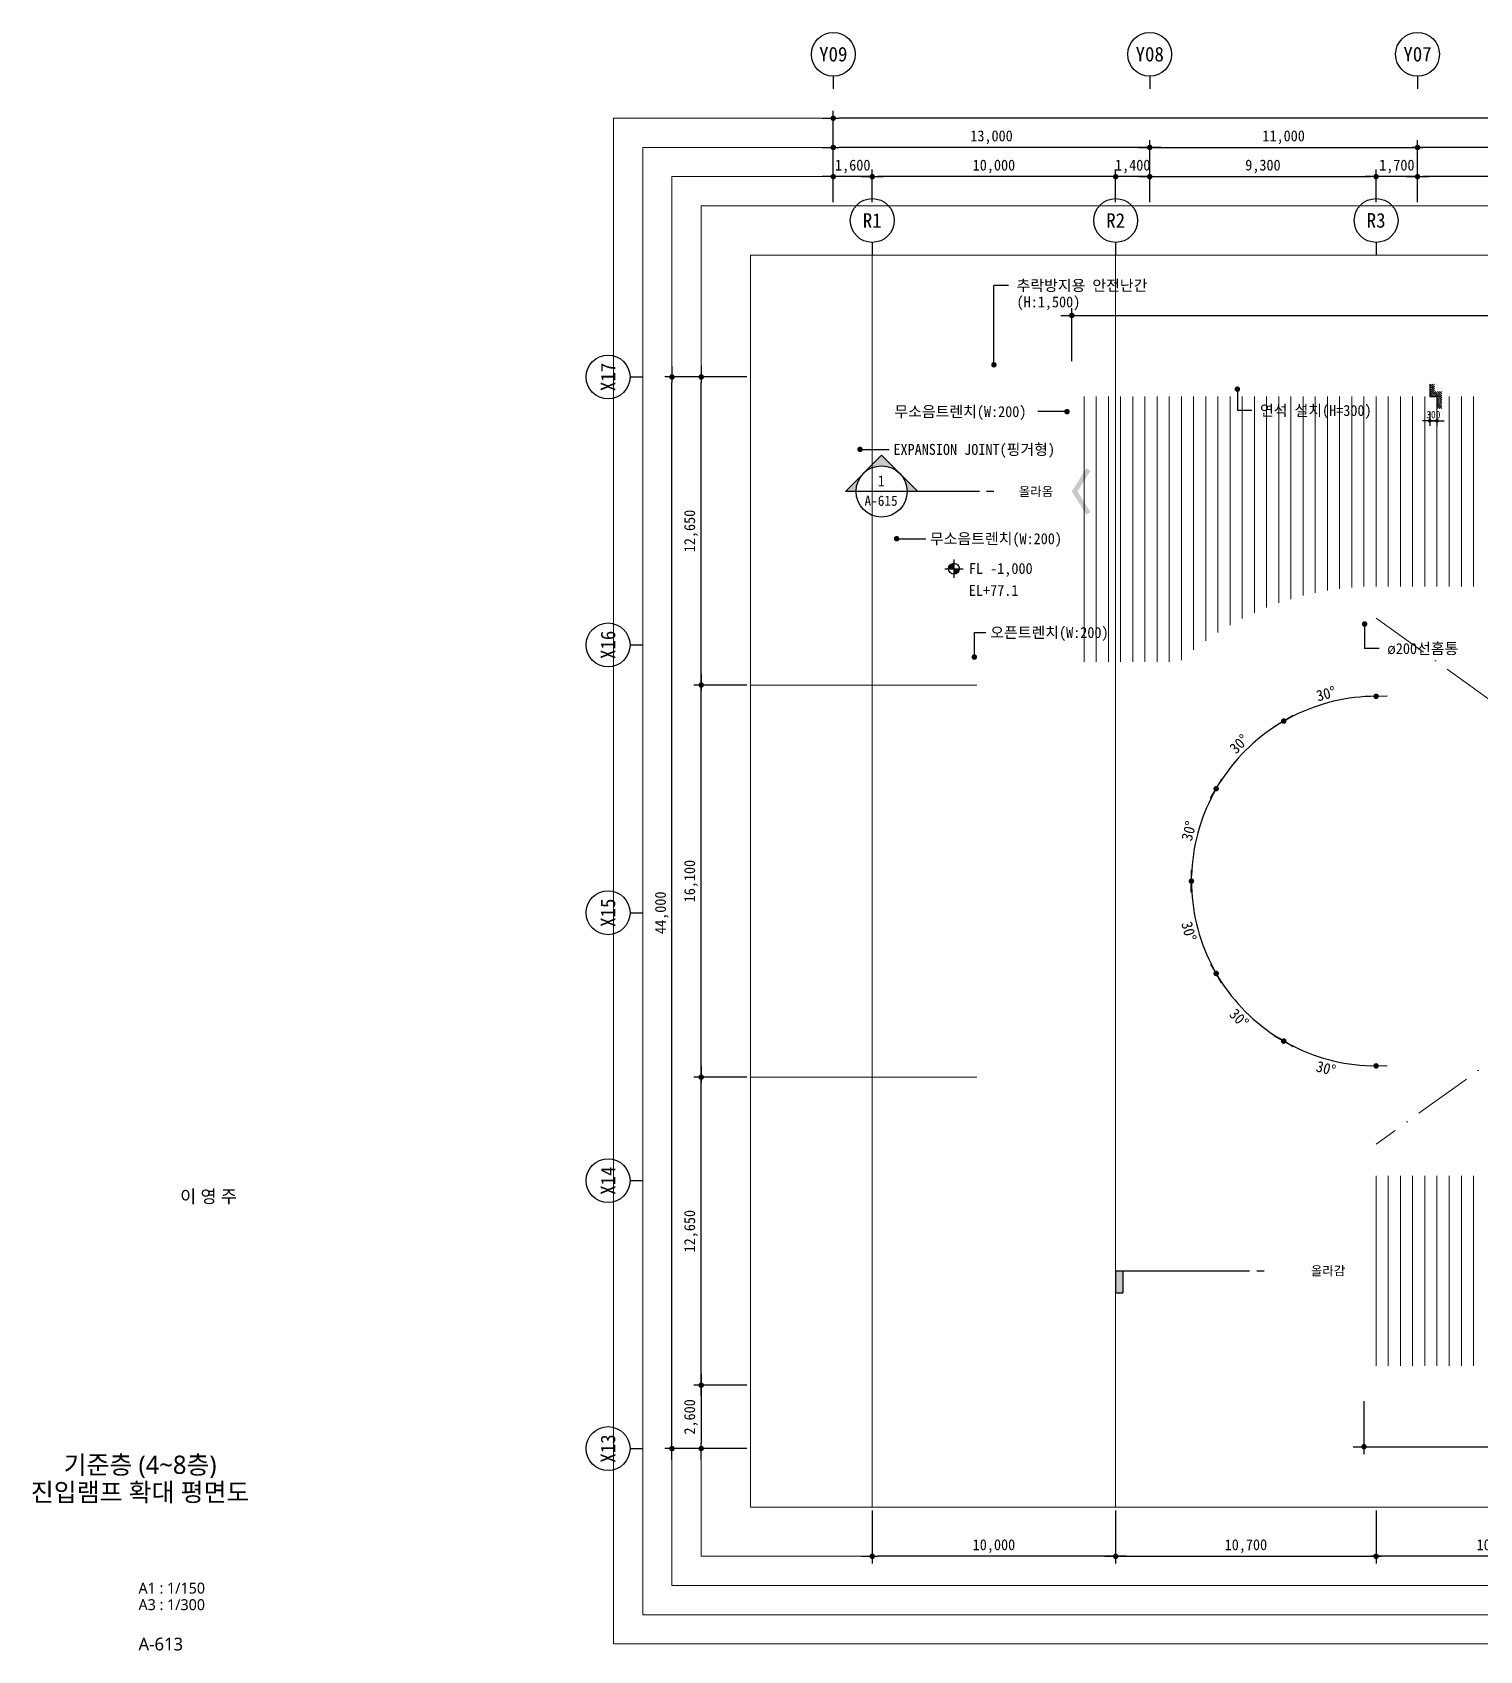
# Model space of a CAD drawing. Header units: millimetres. Extents: x 2292510 to 2787134, y 32296 to 526467.
# Drawn here: x 2652770 to 2712223, y 277068 to 343516 of the extents above; entities that cross this region are included whole.
import ezdxf
from ezdxf.enums import TextEntityAlignment as Align

# ---------------------------------------------------------------- set-up
doc = ezdxf.new("R2010")
doc.units = ezdxf.units.MM
doc.header["$LTSCALE"] = 200
doc.header["$MEASUREMENT"] = 0
doc.linetypes.add('ACAD_ISO10W100', pattern=[18, 12, -3, 0, -3])
doc.linetypes.add('CEN', pattern=[62, 60, -1, 0, -1])
doc.layers.get('0').update_dxf_attribs({"linetype": 'CONTINUOUS'})
for name, color, linetype, lineweight in [('A-AXIS-BUBL', 7, 'CONTINUOUS', 25), ('A-BORD-TEXT', 3, 'CONTINUOUS', 25), ('A-CNTL', 1, 'CEN', 15), ('A-DIMS', 7, 'CONTINUOUS', 25), ('A-MKXS-LEAD', 7, 'CONTINUOUS', 25), ('A-MKXS-MAK1', 3, 'CONTINUOUS', 25), ('A-MKXS-TEXT1', 3, 'CONTINUOUS', 25), ('A-MKXS-TEXT2', 7, 'CONTINUOUS', 25), ('A-SSXS-PATT', 8, 'CONTINUOUS', 18), ('A-XXXX-HATC', 8, 'CONTINUOUS', 18), ('A-XXXX-OPEN', 1, 'ACAD_ISO10W100', 15), ('A-XXXX-SYMB', 7, 'CONTINUOUS', 25), ('A-XXXX-TXT2', 3, 'CONTINUOUS', 25)]:
    doc.layers.add(name, color=color, linetype=linetype, lineweight=lineweight)
doc.layers.add('A-ELEV-PATT', color=252, linetype='CONTINUOUS')
doc.layers.add('A-XXXX-NPLT', color=144, linetype='CONTINUOUS', lineweight=15, plot=False)
doc.styles.add('HY울릉도L', font='')
doc.styles.add('돋움', font='')
doc.styles.add('돋움체', font='')
doc.styles.add('맑은고딕', font='malgun.ttf')
doc.styles.get('HY울릉도L').set_extended_font_data('HYwulM')
doc.styles.get('돋움').set_extended_font_data('DotumChe')
doc.styles.get('돋움체').set_extended_font_data('DotumChe')
doc.dimstyles.new('CDIM', dxfattribs={"dimtxt": 3, "dimasz": 1.5, "dimexe": 2, "dimexo": 1, "dimgap": 1, "dimtad": 1, "dimdec": 0, "dimrnd": 0.5, "dimzin": 0, "dimdsep": 32, "dimlunit": 6, "dimtxsty": 'HY울릉도L', "dimblk1": '_CIDOT', "dimblk2": '_CIDOT', "dimsah": 1, "dimcen": 5.5, "dimclrd": 2, "dimclre": 2, "dimclrt": 7, "dimadec": 0, "dimazin": 0, "dimtfac": 1, "dimtdec": 0, "dimtix": 1, "dimtmove": 2, "dimatfit": 1, "dimldrblk": '_CIDOT', "dimfxl": 1, "dimtolj": 1, "dimtzin": 0, "dimlwd": -1, "dimarcsym": 0})

# ---------------------------------------------------------------- blocks, each defined once
blk = doc.blocks.new('_CIDOT')
at = {"color": 0, "linetype": 'ByBlock'}
blk.add_line((2, 0), (-1, 0), dxfattribs=at)
at = {"color": 0, "linetype": 'ByBlock', "const_width": 0.5}
blk.add_lwpolyline([(-0.25, 0, 1), (0.25, 0, 1)], format="xyb", close=True, dxfattribs=at)
blk = doc.blocks.new('*D21')
at = {"layer": 'A-DIMS', "lineweight": -2, "transparency": 16777216}
for p, q in [((2695471, 330016), (2695471, 332191)), ((2737971, 330016), (2737971, 332191))]:
    blk.add_line(p, q, dxfattribs=at)
at = {"layer": 'A-DIMS', "transparency": 16777216}
blk.add_line((2695696, 331891), (2737746, 331891), dxfattribs=at)
at = {"layer": 'A-DIMS', "transparency": 16777216, "xscale": 225, "yscale": 225, "zscale": 225, "rotation": 180}
blk.add_blockref('_CIDOT', (2695471, 331891), dxfattribs=at)
at = {"layer": 'A-DIMS', "transparency": 16777216, "xscale": 225, "yscale": 225, "zscale": 225}
blk.add_blockref('_CIDOT', (2737971, 331891), dxfattribs=at)
at = {"layer": 'A-DIMS', "color": 3, "transparency": 16777216, "insert": (2716721, 332308), "char_height": 450, "attachment_point": 5, "style": '돋움'}
blk.add_mtext('\\A1;42,500', dxfattribs=at)
blk = doc.blocks.new('*D22')
at = {"layer": 'A-DIMS', "lineweight": -2, "transparency": 16777216}
for p, q in [((2707471, 287316), (2707471, 285141)), ((2737971, 287316), (2737971, 285141))]:
    blk.add_line(p, q, dxfattribs=at)
at = {"layer": 'A-DIMS', "transparency": 16777216}
blk.add_line((2707696, 285441), (2737746, 285441), dxfattribs=at)
at = {"layer": 'A-DIMS', "transparency": 16777216, "xscale": 225, "yscale": 225, "zscale": 225, "rotation": 180}
blk.add_blockref('_CIDOT', (2707471, 285441), dxfattribs=at)
at = {"layer": 'A-DIMS', "transparency": 16777216, "xscale": 225, "yscale": 225, "zscale": 225}
blk.add_blockref('_CIDOT', (2737971, 285441), dxfattribs=at)
at = {"layer": 'A-DIMS', "color": 3, "transparency": 16777216, "insert": (2722721, 285858), "char_height": 450, "attachment_point": 5, "style": '돋움'}
blk.add_mtext('\\A1;30,500', dxfattribs=at)
blk = doc.blocks.new('*D108')
at = {"layer": 'A-DIMS', "transparency": 16777216}
blk.add_arc((2707971, 308666), 7587, 151.69917, 178.30083, dxfattribs=at)
at = {"layer": 'A-DIMS', "transparency": 16777216, "xscale": 225, "yscale": 225, "zscale": 225}
for p, rotation in [((2701400, 312459), 60.84958569895396), ((2700384, 308666), 269.150414301052)]:
    blk.add_blockref('_CIDOT', p, dxfattribs=dict(at, rotation=rotation))
at = {"layer": 'A-DIMS', "color": 3, "transparency": 16777216, "insert": (2700280, 310726), "char_height": 450, "attachment_point": 5, "rotation": 75, "style": '돋움'}
blk.add_mtext('\\A1;30°', dxfattribs=at)
blk = doc.blocks.new('*D109')
at = {"layer": 'A-DIMS', "transparency": 16777216}
blk.add_arc((2707971, 308666), 7587, 181.69917, 208.30083, dxfattribs=at)
at = {"layer": 'A-DIMS', "transparency": 16777216, "xscale": 225, "yscale": 225, "zscale": 225}
for p, rotation in [((2700384, 308666), 90.84958559932913), ((2701400, 304872), 299.1504144006787)]:
    blk.add_blockref('_CIDOT', p, dxfattribs=dict(at, rotation=rotation))
at = {"layer": 'A-DIMS', "color": 3, "transparency": 16777216, "insert": (2700280, 306605), "char_height": 450, "attachment_point": 5, "rotation": 285, "style": '돋움'}
blk.add_mtext('\\A1;30°', dxfattribs=at)
blk = doc.blocks.new('*D110')
at = {"layer": 'A-DIMS', "transparency": 16777216}
blk.add_arc((2707971, 308666), 7587, 121.69917, 148.30083, dxfattribs=at)
at = {"layer": 'A-DIMS', "transparency": 16777216, "xscale": 225, "yscale": 225, "zscale": 225}
for p, rotation in [((2704177, 315236), 30.84958559932721), ((2701400, 312459), 239.1504144006773)]:
    blk.add_blockref('_CIDOT', p, dxfattribs=dict(at, rotation=rotation))
at = {"layer": 'A-DIMS', "color": 3, "transparency": 16777216, "insert": (2702340, 314296), "char_height": 450, "attachment_point": 5, "rotation": 45, "style": '돋움'}
blk.add_mtext('\\A1;30°', dxfattribs=at)
blk = doc.blocks.new('*D111')
at = {"layer": 'A-DIMS', "transparency": 16777216}
blk.add_arc((2707971, 308666), 7587, 91.69917, 118.30083, dxfattribs=at)
at = {"layer": 'A-DIMS', "transparency": 16777216, "xscale": 225, "yscale": 225, "zscale": 225}
for p, rotation in [((2707971, 316253), 0.8495855993248681), ((2704177, 315236), 209.1504144006774)]:
    blk.add_blockref('_CIDOT', p, dxfattribs=dict(at, rotation=rotation))
at = {"layer": 'A-DIMS', "color": 3, "transparency": 16777216, "insert": (2705910, 316357), "char_height": 450, "attachment_point": 5, "rotation": 15, "style": '돋움'}
blk.add_mtext('\\A1;30°', dxfattribs=at)
blk = doc.blocks.new('*D112')
at = {"layer": 'A-DIMS', "transparency": 16777216}
blk.add_arc((2707971, 308666), 7587, 241.69917, 268.30083, dxfattribs=at)
at = {"layer": 'A-DIMS', "transparency": 16777216, "xscale": 225, "yscale": 225, "zscale": 225}
for p, rotation in [((2704177, 302095), 150.8495854996972), ((2707971, 301078), 359.1504145003018)]:
    blk.add_blockref('_CIDOT', p, dxfattribs=dict(at, rotation=rotation))
at = {"layer": 'A-DIMS', "color": 3, "transparency": 16777216, "insert": (2705910, 300974), "char_height": 450, "attachment_point": 5, "rotation": 345, "style": '돋움'}
blk.add_mtext('\\A1;30°', dxfattribs=at)
blk = doc.blocks.new('*D113')
at = {"layer": 'A-DIMS', "transparency": 16777216}
blk.add_arc((2707971, 308666), 7587, 211.69916, 238.30084, dxfattribs=at)
at = {"layer": 'A-DIMS', "transparency": 16777216, "xscale": 225, "yscale": 225, "zscale": 225}
for p, rotation in [((2701400, 304872), 120.8495812541462), ((2704177, 302095), 329.1504187458553)]:
    blk.add_blockref('_CIDOT', p, dxfattribs=dict(at, rotation=rotation))
at = {"layer": 'A-DIMS', "color": 3, "transparency": 16777216, "insert": (2702340, 303035), "char_height": 450, "attachment_point": 5, "rotation": 315, "style": '돋움'}
blk.add_mtext('\\A1;30°', dxfattribs=at)
blk = doc.blocks.new('rampline_1')
at = {"layer": 'A-SSXS-PATT'}
for p, q in [((-42000, 9000), (-42000, 19901)), ((-41500, 9000), (-41500, 19901)), ((-41000, 9000), (-41000, 19901)), ((-40500, 9000), (-40500, 19901)), ((-40000, 9000), (-40000, 19901)), ((-39500, 9000), (-39500, 19901)), ((-39000, 9000), (-39000, 19901)), ((-38500, 9000), (-38500, 19901)), ((-38000, 9078), (-38000, 19901)), ((-37500, 9495), (-37500, 19901)), ((-37000, 9870), (-37000, 19901)), ((-36500, 10206), (-36500, 19901)), ((-36000, 10508), (-36000, 19901)), ((-35500, 10778), (-35500, 19901)), ((-35000, 11019), (-35000, 19901)), ((-34500, 11232), (-34500, 19901)), ((-34000, 11420), (-34000, 19901)), ((-33500, 11583), (-33500, 19901)), ((-33000, 11722), (-33000, 19901)), ((-32500, 11839), (-32500, 19901)), ((-32000, 11934), (-32000, 19901)), ((-31500, 12007), (-31500, 19901)), ((-31000, 12059), (-31000, 19901)), ((-30500, 12090), (-30500, 19901)), ((-30000, 12100), (-30000, 19900)), ((-29500, 12100), (-29500, 19900)), ((-29000, 12100), (-29000, 19900)), ((-28500, 12100), (-28500, 19900)), ((-28000, 12100), (-28000, 19900)), ((-27500, 12100), (-27500, 19900)), ((-27000, 12100), (-27000, 19900)), ((-26500, 12100), (-26500, 19900)), ((-26000, 12100), (-26000, 19900)), ((-30000, -12100), (-30000, -19900)), ((-29500, -12100), (-29500, -19900)), ((-29000, -12100), (-29000, -19900)), ((-28500, -12100), (-28500, -19900)), ((-28000, -12100), (-28000, -19900)), ((-27500, -12100), (-27500, -19900)), ((-27000, -12100), (-27000, -19900)), ((-26500, -12100), (-26500, -19900)), ((-26000, -12100), (-26000, -19900))]:
    blk.add_line(p, q, dxfattribs=at)
blk = doc.blocks.new('*D329')
at = {"layer": 'A-DIMS', "lineweight": -2, "transparency": 16777216}
for p, q in [((2710171, 327953), (2710171, 327366)), ((2710471, 327966), (2710471, 327366))]:
    blk.add_line(p, q, dxfattribs=at)
at = {"layer": 'A-DIMS', "transparency": 16777216}
for p, q in [((2710021, 327566), (2709871, 327566)), ((2710471, 327566), (2710171, 327566)), ((2710621, 327566), (2710771, 327566))]:
    blk.add_line(p, q, dxfattribs=at)
at = {"layer": 'A-DIMS', "transparency": 16777216, "xscale": 150, "yscale": 150, "zscale": 150}
blk.add_blockref('_CIDOT', (2710171, 327566), dxfattribs=at)
at = {"layer": 'A-DIMS', "transparency": 16777216, "xscale": 150, "yscale": 150, "zscale": 150, "rotation": 180}
blk.add_blockref('_CIDOT', (2710471, 327566), dxfattribs=at)
at = {"layer": 'A-DIMS', "color": 3, "transparency": 16777216, "insert": (2710321, 327817), "char_height": 300, "attachment_point": 5, "style": '돋움체'}
blk.add_mtext('\\A1;300', dxfattribs=at)
blk = doc.blocks.new('*D227')
at = {"layer": 'A-DIMS', "lineweight": -2, "transparency": 16777216}
for p, q in [((43241, 72425), (43241, 73775)), ((44941, 72425), (44941, 73775))]:
    blk.add_line(p, q, dxfattribs=at)
at = {"layer": 'A-DIMS', "transparency": 16777216}
for p, q in [((43016, 73475), (42791, 73475)), ((44941, 73475), (43241, 73475)), ((45166, 73475), (45391, 73475))]:
    blk.add_line(p, q, dxfattribs=at)
at = {"layer": 'A-DIMS', "transparency": 16777216, "xscale": 225, "yscale": 225, "zscale": 225}
blk.add_blockref('_CIDOT', (43241, 73475), dxfattribs=at)
at = {"layer": 'A-DIMS', "transparency": 16777216, "xscale": 225, "yscale": 225, "zscale": 225, "rotation": 180}
blk.add_blockref('_CIDOT', (44941, 73475), dxfattribs=at)
at = {"layer": 'A-DIMS', "color": 3, "transparency": 16777216, "insert": (44091, 73893), "char_height": 450, "attachment_point": 5, "style": '돋움'}
blk.add_mtext('\\A1;1,700', dxfattribs=at)
blk = doc.blocks.new('*D230')
at = {"layer": 'A-DIMS', "lineweight": -2, "transparency": 16777216}
for p, q in [((32541, 72425), (32541, 73775)), ((33941, 72425), (33941, 73775))]:
    blk.add_line(p, q, dxfattribs=at)
at = {"layer": 'A-DIMS', "transparency": 16777216}
for p, q in [((32316, 73475), (32091, 73475)), ((33941, 73475), (32541, 73475)), ((34166, 73475), (34391, 73475))]:
    blk.add_line(p, q, dxfattribs=at)
at = {"layer": 'A-DIMS', "transparency": 16777216, "xscale": 225, "yscale": 225, "zscale": 225}
blk.add_blockref('_CIDOT', (32541, 73475), dxfattribs=at)
at = {"layer": 'A-DIMS', "transparency": 16777216, "xscale": 225, "yscale": 225, "zscale": 225, "rotation": 180}
blk.add_blockref('_CIDOT', (33941, 73475), dxfattribs=at)
at = {"layer": 'A-DIMS', "color": 3, "transparency": 16777216, "insert": (33241, 73893), "char_height": 450, "attachment_point": 5, "style": '돋움'}
blk.add_mtext('\\A1;1,400', dxfattribs=at)
blk = doc.blocks.new('*D231')
at = {"layer": 'A-DIMS', "lineweight": -2, "transparency": 16777216}
for p, q in [((22541, 72425), (22541, 73775)), ((32541, 72425), (32541, 73775))]:
    blk.add_line(p, q, dxfattribs=at)
at = {"layer": 'A-DIMS', "transparency": 16777216}
blk.add_line((32316, 73475), (22766, 73475), dxfattribs=at)
at = {"layer": 'A-DIMS', "transparency": 16777216, "xscale": 225, "yscale": 225, "zscale": 225, "rotation": 180}
blk.add_blockref('_CIDOT', (22541, 73475), dxfattribs=at)
at = {"layer": 'A-DIMS', "transparency": 16777216, "xscale": 225, "yscale": 225, "zscale": 225}
blk.add_blockref('_CIDOT', (32541, 73475), dxfattribs=at)
at = {"layer": 'A-DIMS', "color": 3, "transparency": 16777216, "insert": (27541, 73893), "char_height": 450, "attachment_point": 5, "style": '돋움'}
blk.add_mtext('\\A1;10,000', dxfattribs=at)
blk = doc.blocks.new('*D232')
at = {"layer": 'A-DIMS', "lineweight": -2, "transparency": 16777216}
for p, q in [((20941, 72425), (20941, 73775)), ((22541, 72425), (22541, 73775))]:
    blk.add_line(p, q, dxfattribs=at)
at = {"layer": 'A-DIMS', "transparency": 16777216}
for p, q in [((20716, 73475), (20491, 73475)), ((22541, 73475), (20941, 73475)), ((22766, 73475), (22991, 73475))]:
    blk.add_line(p, q, dxfattribs=at)
at = {"layer": 'A-DIMS', "transparency": 16777216, "xscale": 225, "yscale": 225, "zscale": 225}
blk.add_blockref('_CIDOT', (20941, 73475), dxfattribs=at)
at = {"layer": 'A-DIMS', "transparency": 16777216, "xscale": 225, "yscale": 225, "zscale": 225, "rotation": 180}
blk.add_blockref('_CIDOT', (22541, 73475), dxfattribs=at)
at = {"layer": 'A-DIMS', "color": 3, "transparency": 16777216, "insert": (21741, 73893), "char_height": 450, "attachment_point": 5, "style": '돋움'}
blk.add_mtext('\\A1;1,600', dxfattribs=at)
blk = doc.blocks.new('*D233')
at = {"layer": 'A-DIMS', "lineweight": -2, "transparency": 16777216}
for p, q in [((17391, 36500), (15216, 36500)), ((17391, 23850), (15216, 23850))]:
    blk.add_line(p, q, dxfattribs=at)
at = {"layer": 'A-DIMS', "transparency": 16777216}
blk.add_line((15516, 24075), (15516, 36275), dxfattribs=at)
at = {"layer": 'A-DIMS', "transparency": 16777216, "xscale": 225, "yscale": 225, "zscale": 225}
for p, rotation in [((15516, 36500), 90), ((15516, 23850), 270)]:
    blk.add_blockref('_CIDOT', p, dxfattribs=dict(at, rotation=rotation))
at = {"layer": 'A-DIMS', "color": 3, "transparency": 16777216, "insert": (15098, 30175), "char_height": 450, "attachment_point": 5, "rotation": 90, "style": '돋움'}
blk.add_mtext('\\A1;12,650', dxfattribs=at)
blk = doc.blocks.new('*D234')
at = {"layer": 'A-DIMS', "lineweight": -2, "transparency": 16777216}
for p, q in [((17391, 52600), (15216, 52600)), ((17391, 36500), (15216, 36500))]:
    blk.add_line(p, q, dxfattribs=at)
at = {"layer": 'A-DIMS', "transparency": 16777216}
blk.add_line((15516, 36725), (15516, 52375), dxfattribs=at)
at = {"layer": 'A-DIMS', "transparency": 16777216, "xscale": 225, "yscale": 225, "zscale": 225}
for p, rotation in [((15516, 52600), 90), ((15516, 36500), 270)]:
    blk.add_blockref('_CIDOT', p, dxfattribs=dict(at, rotation=rotation))
at = {"layer": 'A-DIMS', "color": 3, "transparency": 16777216, "insert": (15098, 44550), "char_height": 450, "attachment_point": 5, "rotation": 90, "style": '돋움'}
blk.add_mtext('\\A1;16,100', dxfattribs=at)
blk = doc.blocks.new('*D235')
at = {"layer": 'A-DIMS', "lineweight": -2, "transparency": 16777216}
for p, q in [((17391, 65250), (15216, 65250)), ((17391, 52600), (15216, 52600))]:
    blk.add_line(p, q, dxfattribs=at)
at = {"layer": 'A-DIMS', "transparency": 16777216}
blk.add_line((15516, 52825), (15516, 65025), dxfattribs=at)
at = {"layer": 'A-DIMS', "transparency": 16777216, "xscale": 225, "yscale": 225, "zscale": 225}
for p, rotation in [((15516, 65250), 90), ((15516, 52600), 270)]:
    blk.add_blockref('_CIDOT', p, dxfattribs=dict(at, rotation=rotation))
at = {"layer": 'A-DIMS', "color": 3, "transparency": 16777216, "insert": (15098, 58925), "char_height": 450, "attachment_point": 5, "rotation": 90, "style": '돋움'}
blk.add_mtext('\\A1;12,650', dxfattribs=at)
blk = doc.blocks.new('*D236')
at = {"layer": 'A-DIMS', "lineweight": -2, "transparency": 16777216}
for p, q in [((17391, 23850), (15216, 23850)), ((17391, 21250), (15216, 21250))]:
    blk.add_line(p, q, dxfattribs=at)
at = {"layer": 'A-DIMS', "transparency": 16777216}
blk.add_line((15516, 23625), (15516, 21475), dxfattribs=at)
at = {"layer": 'A-DIMS', "transparency": 16777216, "xscale": 225, "yscale": 225, "zscale": 225}
for p, rotation in [((15516, 23850), 90), ((15516, 21250), 270)]:
    blk.add_blockref('_CIDOT', p, dxfattribs=dict(at, rotation=rotation))
at = {"layer": 'A-DIMS', "color": 3, "transparency": 16777216, "insert": (15098, 22550), "char_height": 450, "attachment_point": 5, "rotation": 90, "style": '돋움'}
blk.add_mtext('\\A1;2,600', dxfattribs=at)
blk = doc.blocks.new('*D237')
at = {"layer": 'A-DIMS', "lineweight": -2, "transparency": 16777216}
for p, q in [((17391, 65250), (14016, 65250)), ((17391, 21250), (14016, 21250))]:
    blk.add_line(p, q, dxfattribs=at)
at = {"layer": 'A-DIMS', "transparency": 16777216}
blk.add_line((14316, 21475), (14316, 65025), dxfattribs=at)
at = {"layer": 'A-DIMS', "transparency": 16777216, "xscale": 225, "yscale": 225, "zscale": 225}
for p, rotation in [((14316, 65250), 90), ((14316, 21250), 270)]:
    blk.add_blockref('_CIDOT', p, dxfattribs=dict(at, rotation=rotation))
at = {"layer": 'A-DIMS', "color": 3, "transparency": 16777216, "insert": (13898, 43250), "char_height": 450, "attachment_point": 5, "rotation": 90, "style": '돋움'}
blk.add_mtext('\\A1;44,000', dxfattribs=at)
blk = doc.blocks.new('*D238')
at = {"layer": 'A-DIMS', "lineweight": -2, "transparency": 16777216}
for p, q in [((20941, 72425), (20941, 76175)), ((88941, 72425), (88941, 76175))]:
    blk.add_line(p, q, dxfattribs=at)
at = {"layer": 'A-DIMS', "transparency": 16777216}
blk.add_line((88716, 75875), (21166, 75875), dxfattribs=at)
at = {"layer": 'A-DIMS', "transparency": 16777216, "xscale": 225, "yscale": 225, "zscale": 225, "rotation": 180}
blk.add_blockref('_CIDOT', (20941, 75875), dxfattribs=at)
at = {"layer": 'A-DIMS', "transparency": 16777216, "xscale": 225, "yscale": 225, "zscale": 225}
blk.add_blockref('_CIDOT', (88941, 75875), dxfattribs=at)
at = {"layer": 'A-DIMS', "color": 3, "transparency": 16777216, "insert": (54941, 76293), "char_height": 450, "attachment_point": 5, "style": '돋움'}
blk.add_mtext('\\A1;68,000', dxfattribs=at)
blk = doc.blocks.new('*D239')
at = {"layer": 'A-DIMS', "lineweight": -2, "transparency": 16777216}
for p, q in [((20941, 72425), (20941, 74975)), ((33941, 72425), (33941, 74975))]:
    blk.add_line(p, q, dxfattribs=at)
at = {"layer": 'A-DIMS', "transparency": 16777216}
blk.add_line((33716, 74675), (21166, 74675), dxfattribs=at)
at = {"layer": 'A-DIMS', "transparency": 16777216, "xscale": 225, "yscale": 225, "zscale": 225, "rotation": 180}
blk.add_blockref('_CIDOT', (20941, 74675), dxfattribs=at)
at = {"layer": 'A-DIMS', "transparency": 16777216, "xscale": 225, "yscale": 225, "zscale": 225}
blk.add_blockref('_CIDOT', (33941, 74675), dxfattribs=at)
at = {"layer": 'A-DIMS', "color": 3, "transparency": 16777216, "insert": (27441, 75093), "char_height": 450, "attachment_point": 5, "style": '돋움'}
blk.add_mtext('\\A1;13,000', dxfattribs=at)
blk = doc.blocks.new('*D240')
at = {"layer": 'A-DIMS', "lineweight": -2, "transparency": 16777216}
for p, q in [((33941, 72425), (33941, 74975)), ((44941, 72425), (44941, 74975))]:
    blk.add_line(p, q, dxfattribs=at)
at = {"layer": 'A-DIMS', "transparency": 16777216}
blk.add_line((34166, 74675), (44716, 74675), dxfattribs=at)
at = {"layer": 'A-DIMS', "transparency": 16777216, "xscale": 225, "yscale": 225, "zscale": 225, "rotation": 180}
blk.add_blockref('_CIDOT', (33941, 74675), dxfattribs=at)
at = {"layer": 'A-DIMS', "transparency": 16777216, "xscale": 225, "yscale": 225, "zscale": 225}
blk.add_blockref('_CIDOT', (44941, 74675), dxfattribs=at)
at = {"layer": 'A-DIMS', "color": 3, "transparency": 16777216, "insert": (39441, 75093), "char_height": 450, "attachment_point": 5, "style": '돋움'}
blk.add_mtext('\\A1;11,000', dxfattribs=at)
blk = doc.blocks.new('*D241')
at = {"layer": 'A-DIMS', "lineweight": -2, "transparency": 16777216}
for p, q in [((44941, 72425), (44941, 74975)), ((55941, 72425), (55941, 74975))]:
    blk.add_line(p, q, dxfattribs=at)
at = {"layer": 'A-DIMS', "transparency": 16777216}
blk.add_line((55716, 74675), (45166, 74675), dxfattribs=at)
at = {"layer": 'A-DIMS', "transparency": 16777216, "xscale": 225, "yscale": 225, "zscale": 225, "rotation": 180}
blk.add_blockref('_CIDOT', (44941, 74675), dxfattribs=at)
at = {"layer": 'A-DIMS', "transparency": 16777216, "xscale": 225, "yscale": 225, "zscale": 225}
blk.add_blockref('_CIDOT', (55941, 74675), dxfattribs=at)
at = {"layer": 'A-DIMS', "color": 3, "transparency": 16777216, "insert": (50441, 75093), "char_height": 450, "attachment_point": 5, "style": '돋움'}
blk.add_mtext('\\A1;11,000', dxfattribs=at)
blk = doc.blocks.new('*D245')
at = {"layer": 'A-DIMS', "lineweight": -2, "transparency": 16777216}
for p, q in [((33941, 72425), (33941, 73775)), ((43241, 72425), (43241, 73775))]:
    blk.add_line(p, q, dxfattribs=at)
at = {"layer": 'A-DIMS', "transparency": 16777216}
blk.add_line((34166, 73475), (43016, 73475), dxfattribs=at)
at = {"layer": 'A-DIMS', "transparency": 16777216, "xscale": 225, "yscale": 225, "zscale": 225, "rotation": 180}
blk.add_blockref('_CIDOT', (33941, 73475), dxfattribs=at)
at = {"layer": 'A-DIMS', "transparency": 16777216, "xscale": 225, "yscale": 225, "zscale": 225}
blk.add_blockref('_CIDOT', (43241, 73475), dxfattribs=at)
at = {"layer": 'A-DIMS', "color": 3, "transparency": 16777216, "insert": (38591, 73893), "char_height": 450, "attachment_point": 5, "style": '돋움'}
blk.add_mtext('\\A1;9,300', dxfattribs=at)
blk = doc.blocks.new('*D246')
at = {"layer": 'A-DIMS', "lineweight": -2, "transparency": 16777216}
for p, q in [((44941, 72425), (44941, 73775)), ((53241, 72425), (53241, 73775))]:
    blk.add_line(p, q, dxfattribs=at)
at = {"layer": 'A-DIMS', "transparency": 16777216}
blk.add_line((53016, 73475), (45166, 73475), dxfattribs=at)
at = {"layer": 'A-DIMS', "transparency": 16777216, "xscale": 225, "yscale": 225, "zscale": 225, "rotation": 180}
blk.add_blockref('_CIDOT', (44941, 73475), dxfattribs=at)
at = {"layer": 'A-DIMS', "transparency": 16777216, "xscale": 225, "yscale": 225, "zscale": 225}
blk.add_blockref('_CIDOT', (53241, 73475), dxfattribs=at)
at = {"layer": 'A-DIMS', "color": 3, "transparency": 16777216, "insert": (49091, 73893), "char_height": 450, "attachment_point": 5, "style": '돋움'}
blk.add_mtext('\\A1;8,300', dxfattribs=at)
blk = doc.blocks.new('*D250')
at = {"layer": 'A-DIMS', "lineweight": -2, "transparency": 16777216}
for p, q in [((43241, 18700), (43241, 16525)), ((53241, 18700), (53241, 16525))]:
    blk.add_line(p, q, dxfattribs=at)
at = {"layer": 'A-DIMS', "transparency": 16777216}
blk.add_line((53016, 16825), (43466, 16825), dxfattribs=at)
at = {"layer": 'A-DIMS', "transparency": 16777216, "xscale": 225, "yscale": 225, "zscale": 225, "rotation": 180}
blk.add_blockref('_CIDOT', (43241, 16825), dxfattribs=at)
at = {"layer": 'A-DIMS', "transparency": 16777216, "xscale": 225, "yscale": 225, "zscale": 225}
blk.add_blockref('_CIDOT', (53241, 16825), dxfattribs=at)
at = {"layer": 'A-DIMS', "color": 3, "transparency": 16777216, "insert": (48241, 17243), "char_height": 450, "attachment_point": 5, "style": '돋움'}
blk.add_mtext('\\A1;10,000', dxfattribs=at)
blk = doc.blocks.new('*D253')
at = {"layer": 'A-DIMS', "lineweight": -2, "transparency": 16777216}
for p, q in [((32541, 18700), (32541, 16525)), ((43241, 18700), (43241, 16525))]:
    blk.add_line(p, q, dxfattribs=at)
at = {"layer": 'A-DIMS', "transparency": 16777216}
blk.add_line((32766, 16825), (43016, 16825), dxfattribs=at)
at = {"layer": 'A-DIMS', "transparency": 16777216, "xscale": 225, "yscale": 225, "zscale": 225, "rotation": 180}
blk.add_blockref('_CIDOT', (32541, 16825), dxfattribs=at)
at = {"layer": 'A-DIMS', "transparency": 16777216, "xscale": 225, "yscale": 225, "zscale": 225}
blk.add_blockref('_CIDOT', (43241, 16825), dxfattribs=at)
at = {"layer": 'A-DIMS', "color": 3, "transparency": 16777216, "insert": (37891, 17243), "char_height": 450, "attachment_point": 5, "style": '돋움'}
blk.add_mtext('\\A1;10,700', dxfattribs=at)
blk = doc.blocks.new('*D226')
at = {"layer": 'A-DIMS', "lineweight": -2, "transparency": 16777216}
for p, q in [((22541, 18700), (22541, 16525)), ((32541, 18700), (32541, 16525))]:
    blk.add_line(p, q, dxfattribs=at)
at = {"layer": 'A-DIMS', "transparency": 16777216}
blk.add_line((32316, 16825), (22766, 16825), dxfattribs=at)
at = {"layer": 'A-DIMS', "transparency": 16777216, "xscale": 225, "yscale": 225, "zscale": 225, "rotation": 180}
blk.add_blockref('_CIDOT', (22541, 16825), dxfattribs=at)
at = {"layer": 'A-DIMS', "transparency": 16777216, "xscale": 225, "yscale": 225, "zscale": 225}
blk.add_blockref('_CIDOT', (32541, 16825), dxfattribs=at)
at = {"layer": 'A-DIMS', "color": 3, "transparency": 16777216, "insert": (27541, 17243), "char_height": 450, "attachment_point": 5, "style": '돋움'}
blk.add_mtext('\\A1;10,000', dxfattribs=at)
blk = doc.blocks.new('dim_진입램프')
for p, q in [((20941.3, 77600), (20941.3, 77075)), ((33941.3, 77600), (33941.3, 77075)), ((44941.3, 77600), (44941.3, 77075)), ((22541.3, 70775), (22541.3, 70250)), ((32541.3, 70775), (32541.3, 70250)), ((43241.3, 70775), (43241.3, 70250)), ((12591.3, 65250), (13116.3, 65250)), ((12591.3, 54250), (13116.3, 54250)), ((12591.3, 43250), (13116.3, 43250)), ((12591.3, 32250), (13116.3, 32250)), ((12591.3, 21250), (13116.3, 21250))]:
    blk.add_line(p, q)
at = {"layer": 'A-AXIS-BUBL', "ltscale": 0.2}
for centre in [(20941.3, 78500), (33941.3, 78500), (44941.3, 78500), (22541.3, 71675), (32541.3, 71675), (43241.3, 71675), (11691.3, 65250), (11691.3, 54250), (11691.3, 43250), (11691.3, 32250), (11691.3, 21250)]:
    blk.add_circle(centre, 900, dxfattribs=at)
at = {"layer": 'A-CNTL', "ltscale": 300}
for points in [[(22541.3, 70250), (22541.3, 18850)], [(32541.3, 70250), (32541.3, 18850)], [(17541.3, 52600), (26841.3, 52600)], [(17541.3, 36500), (26841.3, 36500)]]:
    blk.add_lwpolyline(points, dxfattribs=at)
at = {"layer": 'A-XXXX-NPLT'}
for points in [[(104566.3, 13225), (11916.3, 13225), (11916.3, 75875), (104566.3, 75875)], [(103366.3, 14425), (13116.3, 14425), (13116.3, 74675), (103366.3, 74675)], [(102166.3, 15625), (14316.3, 15625), (14316.3, 73475), (102166.3, 73475)], [(100966.3, 16825), (15516.3, 16825), (15516.3, 72275), (100966.3, 72275)], [(17541.3, 70250), (98941.3, 70250), (98941.3, 18850), (17541.3, 18850)]]:
    blk.add_lwpolyline(points, close=True, dxfattribs=at)
at = {"layer": 'A-XXXX-TXT2', "ltscale": 0.2, "style": '돋움체'}
for s, p in [('Y09', (20941.3, 78500)), ('Y08', (33941.3, 78500)), ('Y07', (44941.3, 78500)), ('R1', (22541.3, 71675)), ('R2', (32541.3, 71675)), ('R3', (43241.3, 71675))]:
    blk.add_text(s, height=600, dxfattribs=at).set_placement(p, align=Align.MIDDLE)
for s, p in [('X17', (11691.3, 65250)), ('X16', (11691.3, 54250)), ('X15', (11691.3, 43250)), ('X14', (11691.3, 32250)), ('X13', (11691.3, 21250))]:
    blk.add_text(s, height=600, rotation=90, dxfattribs=at).set_placement(p, align=Align.MIDDLE)
at = {"layer": 'A-DIMS'}
for base, p1, p2, angle, picture, middle in [((20941.3, 75875), (88941.3, 72275), (20941.3, 72275), 180, '*D238', (54941.3, 76292.8)), ((20941.3, 74675), (33941.3, 72275), (20941.3, 72275), 180, '*D239', (27441.3, 75092.8)), ((44941.3, 74675), (55941.3, 72275), (44941.3, 72275), 180, '*D241', (50441.3, 75092.8)), ((20941.3, 73475), (22541.3, 72275), (20941.3, 72275), 180, '*D232', (21741.3, 73892.8)), ((22541.3, 73475), (32541.3, 72275), (22541.3, 72275), 180, '*D231', (27541.3, 73892.8)), ((32541.3, 73475), (33941.3, 72275), (32541.3, 72275), 180, '*D230', (33241.3, 73892.8)), ((43241.3, 73475), (44941.3, 72275), (43241.3, 72275), 180, '*D227', (44091.3, 73892.8)), ((14316.3, 65250), (17541.3, 21250), (17541.3, 65250), 90, '*D237', (13898.4, 43250)), ((15516.3, 65250), (17541.3, 52600), (17541.3, 65250), 90, '*D235', (15098.4, 58925)), ((15516.3, 52600), (17541.3, 36500), (17541.3, 52600), 90, '*D234', (15098.4, 44550)), ((15516.3, 36500), (17541.3, 23850), (17541.3, 36500), 90, '*D233', (15098.4, 30175)), ((15516.3, 21250), (17541.3, 23850), (17541.3, 21250), 90, '*D236', (15098.4, 22550)), ((22541.3, 16825), (32541.3, 18850), (22541.3, 18850), 180, '*D226', (27541.3, 17242.8)), ((43241.3, 16825), (53241.3, 18850), (43241.3, 18850), 180, '*D250', (48241.3, 17242.8))]:
    dim = blk.add_linear_dim(base=base, p1=p1, p2=p2, angle=angle, dimstyle='CDIM', override={"dimscale": 150, "dimtxsty": '돋움', "dimclrd": 256, "dimclre": 256, "dimclrt": 3}, dxfattribs=at)
    dim.commit()
    dim.dimension.update_dxf_attribs({"geometry": picture, "text_midpoint": middle})
for base, p1, p2, picture, middle in [((44941.3, 74675), (33941.3, 72275), (44941.3, 72275), '*D240', (39441.3, 75092.8)), ((43241.3, 73475), (33941.3, 72275), (43241.3, 72275), '*D245', (38591.3, 73892.8)), ((44941.3, 73475), (53241.3, 72275), (44941.3, 72275), '*D246', (49091.3, 73892.8)), ((43241.3, 16825), (32541.3, 18850), (43241.3, 18850), '*D253', (37891.3, 17242.8))]:
    dim = blk.add_linear_dim(base=base, p1=p1, p2=p2, dimstyle='CDIM', override={"dimscale": 150, "dimtxsty": '돋움', "dimclrd": 256, "dimclre": 256, "dimclrt": 3}, dxfattribs=at)
    dim.commit()
    dim.dimension.update_dxf_attribs({"geometry": picture, "text_midpoint": middle})

msp = doc.modelspace()

# ---------------------------------------------------------------- hatches: boundary and pattern name
at = {"layer": 'A-ELEV-PATT'}
h = msp.add_hatch(color=256, dxfattribs=at)
h.dxf.hatch_style = 1
h.paths.add_polyline_path([(2696066.6, 325619.6), (2695470.8, 324665.5), (2696066.6, 323711.4), (2696236.3, 323817.3), (2695706.6, 324665.5), (2696236.3, 325513.7)])
at = {"layer": 'A-MKXS-MAK1'}
h = msp.add_hatch(color=256, dxfattribs=at)
h.paths.add_polyline_path([(2687655.7, 326150.4), (2688398.1, 325408, 0.4142136), (2686913.2, 325408)])
h.paths.add_polyline_path([(2688398.1, 325408), (2689140.6, 324665.5), (2688705.7, 324665.5, 0.1989124)])
h.paths.add_polyline_path([(2686913.2, 325408, 0.1989124), (2686605.7, 324665.5), (2686170.8, 324665.5)])
msp.add_hatch(color=256, dxfattribs=at).paths.add_polyline_path([(2697570.8, 291765.5), (2697270.8, 291765.5), (2697270.8, 292665.5), (2697570.8, 292665.5)])
at = {"layer": 'A-XXXX-HATC'}
h = msp.add_hatch(dxfattribs=at)
h.set_pattern_fill('BRICK', color=256, scale=60.000001, angle=90, style=0)
h.set_pattern_definition([(135, (2790803.6, 220702.09), (-42.426407, -42.426407), [])])
h.paths.add_polyline_path([(2710370.8, 328765.5), (2710670.8, 328765.5), (2710670.8, 328065.5), (2710470.8, 328065.5), (2710470.8, 328565.5), (2710170.8, 328565.5), (2710170.8, 329065.5), (2710370.8, 329065.8)])
at = {"layer": 'A-XXXX-SYMB'}
h = msp.add_hatch(color=256, dxfattribs=at)
h.paths.add_polyline_path([(2690627.2, 321716.7, 0.4142136), (2690402.2, 321491.7), (2690627.2, 321491.7)])
h.paths.add_polyline_path([(2690852.2, 321491.7), (2690627.2, 321491.7), (2690627.2, 321266.7, 0.4142136)])

# ---------------------------------------------------------------- linework, layer by layer
at = {"layer": 'A-MKXS-LEAD'}
for p, q in [((2692270.8, 329865.5), (2692270.8, 333123.7)), ((2692870.8, 333123.7), (2692270.8, 333123.7)), ((2702270.8, 328865.5), (2702270.8, 327991)), ((2695270.8, 327944.4), (2694069, 327944.4)), ((2702870.8, 327991), (2702270.8, 327991)), ((2686770.8, 326390.9), (2687972.5, 326390.9)), ((2688270.8, 322725), (2689472.5, 322725)), ((2707497.8, 319220.9), (2707497.8, 318214.5)), ((2691466.2, 317865.5), (2691466.2, 318873.8)), ((2691466.2, 318873.8), (2691938.5, 318873.8)), ((2708097.8, 318214.5), (2707497.8, 318214.5))]:
    msp.add_line(p, q, dxfattribs=at)
at = {"layer": 'A-MKXS-LEAD', "const_width": 112.5}
for points in [[(2692214.5, 329865.5, 1), (2692327, 329865.5, 1)], [(2702214.5, 328865.5, 1), (2702327, 328865.5, 1)], [(2695327, 327944.4, -1), (2695214.5, 327944.4, -1)], [(2686714.5, 326390.9, 1), (2686827, 326390.9, 1)], [(2688214.5, 322725, 1), (2688327, 322725, 1)], [(2707441.6, 319220.9, 1), (2707554.1, 319220.9, 1)], [(2691410, 317865.5, -1), (2691522.5, 317865.5, -1)]]:
    msp.add_lwpolyline(points, format="xyb", close=True, dxfattribs=at)
at = {"layer": 'A-MKXS-MAK1'}
for p, q in [((2686170.8, 324665.5), (2687655.7, 326150.4)), ((2689140.6, 324665.5), (2687655.7, 326150.4)), ((2691670.8, 324665.5), (2686170.8, 324665.5)), ((2692270.8, 324665.5), (2691970.8, 324665.5)), ((2697270.8, 292665.5), (2702770.8, 292665.5)), ((2697270.8, 292665.5), (2697270.8, 291765.5)), ((2697570.8, 292665.5), (2697570.8, 291765.5)), ((2703070.8, 292665.5), (2703370.8, 292665.5)), ((2697270.8, 291765.5), (2697570.8, 291765.5))]:
    msp.add_line(p, q, dxfattribs=at)
msp.add_circle((2687655.7, 324665.5), 1050, dxfattribs=at)
at = {"layer": 'A-XXXX-OPEN'}
for p, q in [((2707970.8, 319465.5), (2737970.8, 297865.5)), ((2737970.8, 319465.5), (2707970.8, 297865.5))]:
    msp.add_line(p, q, dxfattribs=at)
at = {"layer": 'A-XXXX-SYMB'}
for p, q in [((2690627.2, 321866.7), (2690627.2, 321116.7)), ((2690252.2, 321491.7), (2691002.2, 321491.7))]:
    msp.add_line(p, q, dxfattribs=at)
msp.add_lwpolyline([(2710170.8, 329065.5), (2710170.8, 328565.5), (2710470.8, 328565.5), (2710470.8, 328065.5)], dxfattribs=at)
msp.add_circle((2690627.2, 321491.7), 225, dxfattribs=at)

# ---------------------------------------------------------------- block references
for name, p in [('dim_진입램프', (2664729.5, 264115.5)), ('rampline_1', (2737970.8, 308665.5))]:
    msp.add_blockref(name, p)

# ---------------------------------------------------------------- texts
at = {"layer": 'A-BORD-TEXT', "style": '맑은고딕'}
msp.add_text('이 영 주', height=525, dxfattribs=at).set_placement((2661172.3, 295453.9), align=Align.RIGHT)
for s, p in [('기준층 (4~8층)', (2657195.8, 284699.3)), ('진입램프 확대 평면도', (2657195.8, 283574.3))]:
    msp.add_text(s, height=750, dxfattribs=at).set_placement(p, align=Align.MIDDLE_CENTER)
for s, height, p in [('A1 : 1/150', 450, (2657131.3, 279410.8)), ('A3 : 1/300', 450, (2657131.3, 278730.6)), ('A-613', 525, (2657131.3, 277075.1))]:
    msp.add_text(s, height=height, dxfattribs=at).set_placement(p)
at = {"layer": 'A-MKXS-TEXT1', "style": '돋움체'}
for s, p in [('추락방지용 안전난간', (2693199.9, 333123.7)), ('(H:1,500)', (2693199.9, 332448.7)), ('연석 설치(H=300)', (2703199.9, 327991)), ('무소음트렌치(W:200)', (2688181.8, 327944.4)), ('EXPANSION JOINT(핑거형)', (2688140.6, 326390.9)), ('무소음트렌치(W:200)', (2689640.6, 322725)), ('오픈트렌치(W:200)', (2692120, 318873.8)), ('ø200선홈통', (2708426.9, 318214.5))]:
    msp.add_text(s, height=450, dxfattribs=at).set_placement(p, align=Align.MIDDLE_LEFT)
at = {"layer": 'A-MKXS-TEXT2', "style": '돋움체'}
for s, height, p in [('1', 450, (2687643.1, 325098.3)), ('A-615', 420, (2687634.4, 324282.4))]:
    msp.add_text(s, height=height, dxfattribs=at).set_placement(p, align=Align.MIDDLE)
at = {"layer": 'A-XXXX-TXT2', "style": '돋움체'}
for s, p in [('올라옴', (2693997.7, 324665.5)), ('올라감', (2705997.7, 292665.5))]:
    msp.add_text(s, height=375, dxfattribs=at).set_placement(p, align=Align.MIDDLE_CENTER)
for s, p in [('FL -1,000', (2691242.8, 321502.1)), ('EL+77.1', (2691242.8, 320602.1))]:
    msp.add_text(s, height=450, dxfattribs=at).set_placement(p, align=Align.MIDDLE_LEFT)

# ---------------------------------------------------------------- dimensions: what is measured, and where the dimension line sits
at = {"layer": 'A-DIMS'}
for base, line1, line2, override, picture, middle in [((2706653.2, 316137.5), ((2707970.8, 334365.5), (2707970.8, 282965.5)), ((2707970.8, 308665.5), (2695120.8, 330922.4)), {"dimscale": 150, "dimtxsty": '돋움', "dimclrd": 256, "dimclre": 256, "dimclrt": 3}, '*D111', (2705909.9, 316356.7)), ((2705375.8, 301535.8), ((2707970.8, 334365.5), (2707970.8, 282965.5)), ((2707970.8, 308665.5), (2695120.8, 286408.7)), {"dimscale": 150, "dimtad": 2, "dimtxsty": '돋움', "dimclrd": 256, "dimclre": 256, "dimclrt": 3}, '*D112', (2705909.9, 300974.3)), ((2703093.8, 314477.7), ((2707970.8, 308665.5), (2695120.8, 330922.4)), ((2707970.8, 308665.5), (2685713.9, 321515.5)), {"dimscale": 150, "dimtxsty": '돋움', "dimclrd": 256, "dimclre": 256, "dimclrt": 3}, '*D110', (2702340.4, 314295.9)), ((2700841.1, 311260.5), ((2707970.8, 308665.5), (2682270.8, 308665.5)), ((2707970.8, 308665.5), (2685713.9, 321515.5)), {"dimscale": 150, "dimtxsty": '돋움', "dimclrd": 256, "dimclre": 256, "dimclrt": 3}, '*D108', (2700279.5, 310726.4)), ((2700498.8, 307348), ((2707970.8, 308665.5), (2685713.9, 295815.5)), ((2707970.8, 308665.5), (2682270.8, 308665.5)), {"dimscale": 150, "dimtad": 2, "dimtxsty": '돋움', "dimclrd": 256, "dimclre": 256, "dimclrt": 3}, '*D109', (2700279.5, 306604.6)), ((2702158.6, 303788.5), ((2707970.8, 308665.5), (2695120.8, 286408.7)), ((2707970.8, 308665.5), (2685713.9, 295815.5)), {"dimscale": 150, "dimtad": 2, "dimtxsty": '돋움', "dimclrd": 256, "dimclre": 256, "dimclrt": 3}, '*D113', (2702340.4, 303035.1))]:
    dim = msp.add_angular_dim_2l(base=base, line1=line1, line2=line2, dimstyle='CDIM', override=override, dxfattribs=at)
    dim.commit()
    dim.dimension.update_dxf_attribs({"geometry": picture, "text_midpoint": middle})
for base, p1, p2, override, picture, middle in [((2737970.8, 331890.5), (2695470.8, 329865.5), (2737970.8, 329865.5), {"dimscale": 150, "dimtxsty": '돋움', "dimclrd": 256, "dimclre": 256, "dimclrt": 3}, '*D21', (2716720.8, 332308.3)), ((2710170.8, 327566.5), (2710470.8, 328065.5), (2710170.8, 328053.3), {"dimscale": 100, "dimtxsty": '돋움체', "dimclrd": 256, "dimclre": 256, "dimclrt": 3}, '*D329', (2710320.8, 327816.7)), ((2737970.8, 285440.5), (2707470.8, 287465.5), (2737970.8, 287465.5), {"dimscale": 150, "dimtxsty": '돋움', "dimclrd": 256, "dimclre": 256, "dimclrt": 3}, '*D22', (2722720.8, 285858.3))]:
    dim = msp.add_linear_dim(base=base, p1=p1, p2=p2, angle=180, dimstyle='CDIM', override=override, dxfattribs=at)
    dim.commit()
    dim.dimension.update_dxf_attribs({"geometry": picture, "text_midpoint": middle})

doc.saveas('drawing.dxf')
